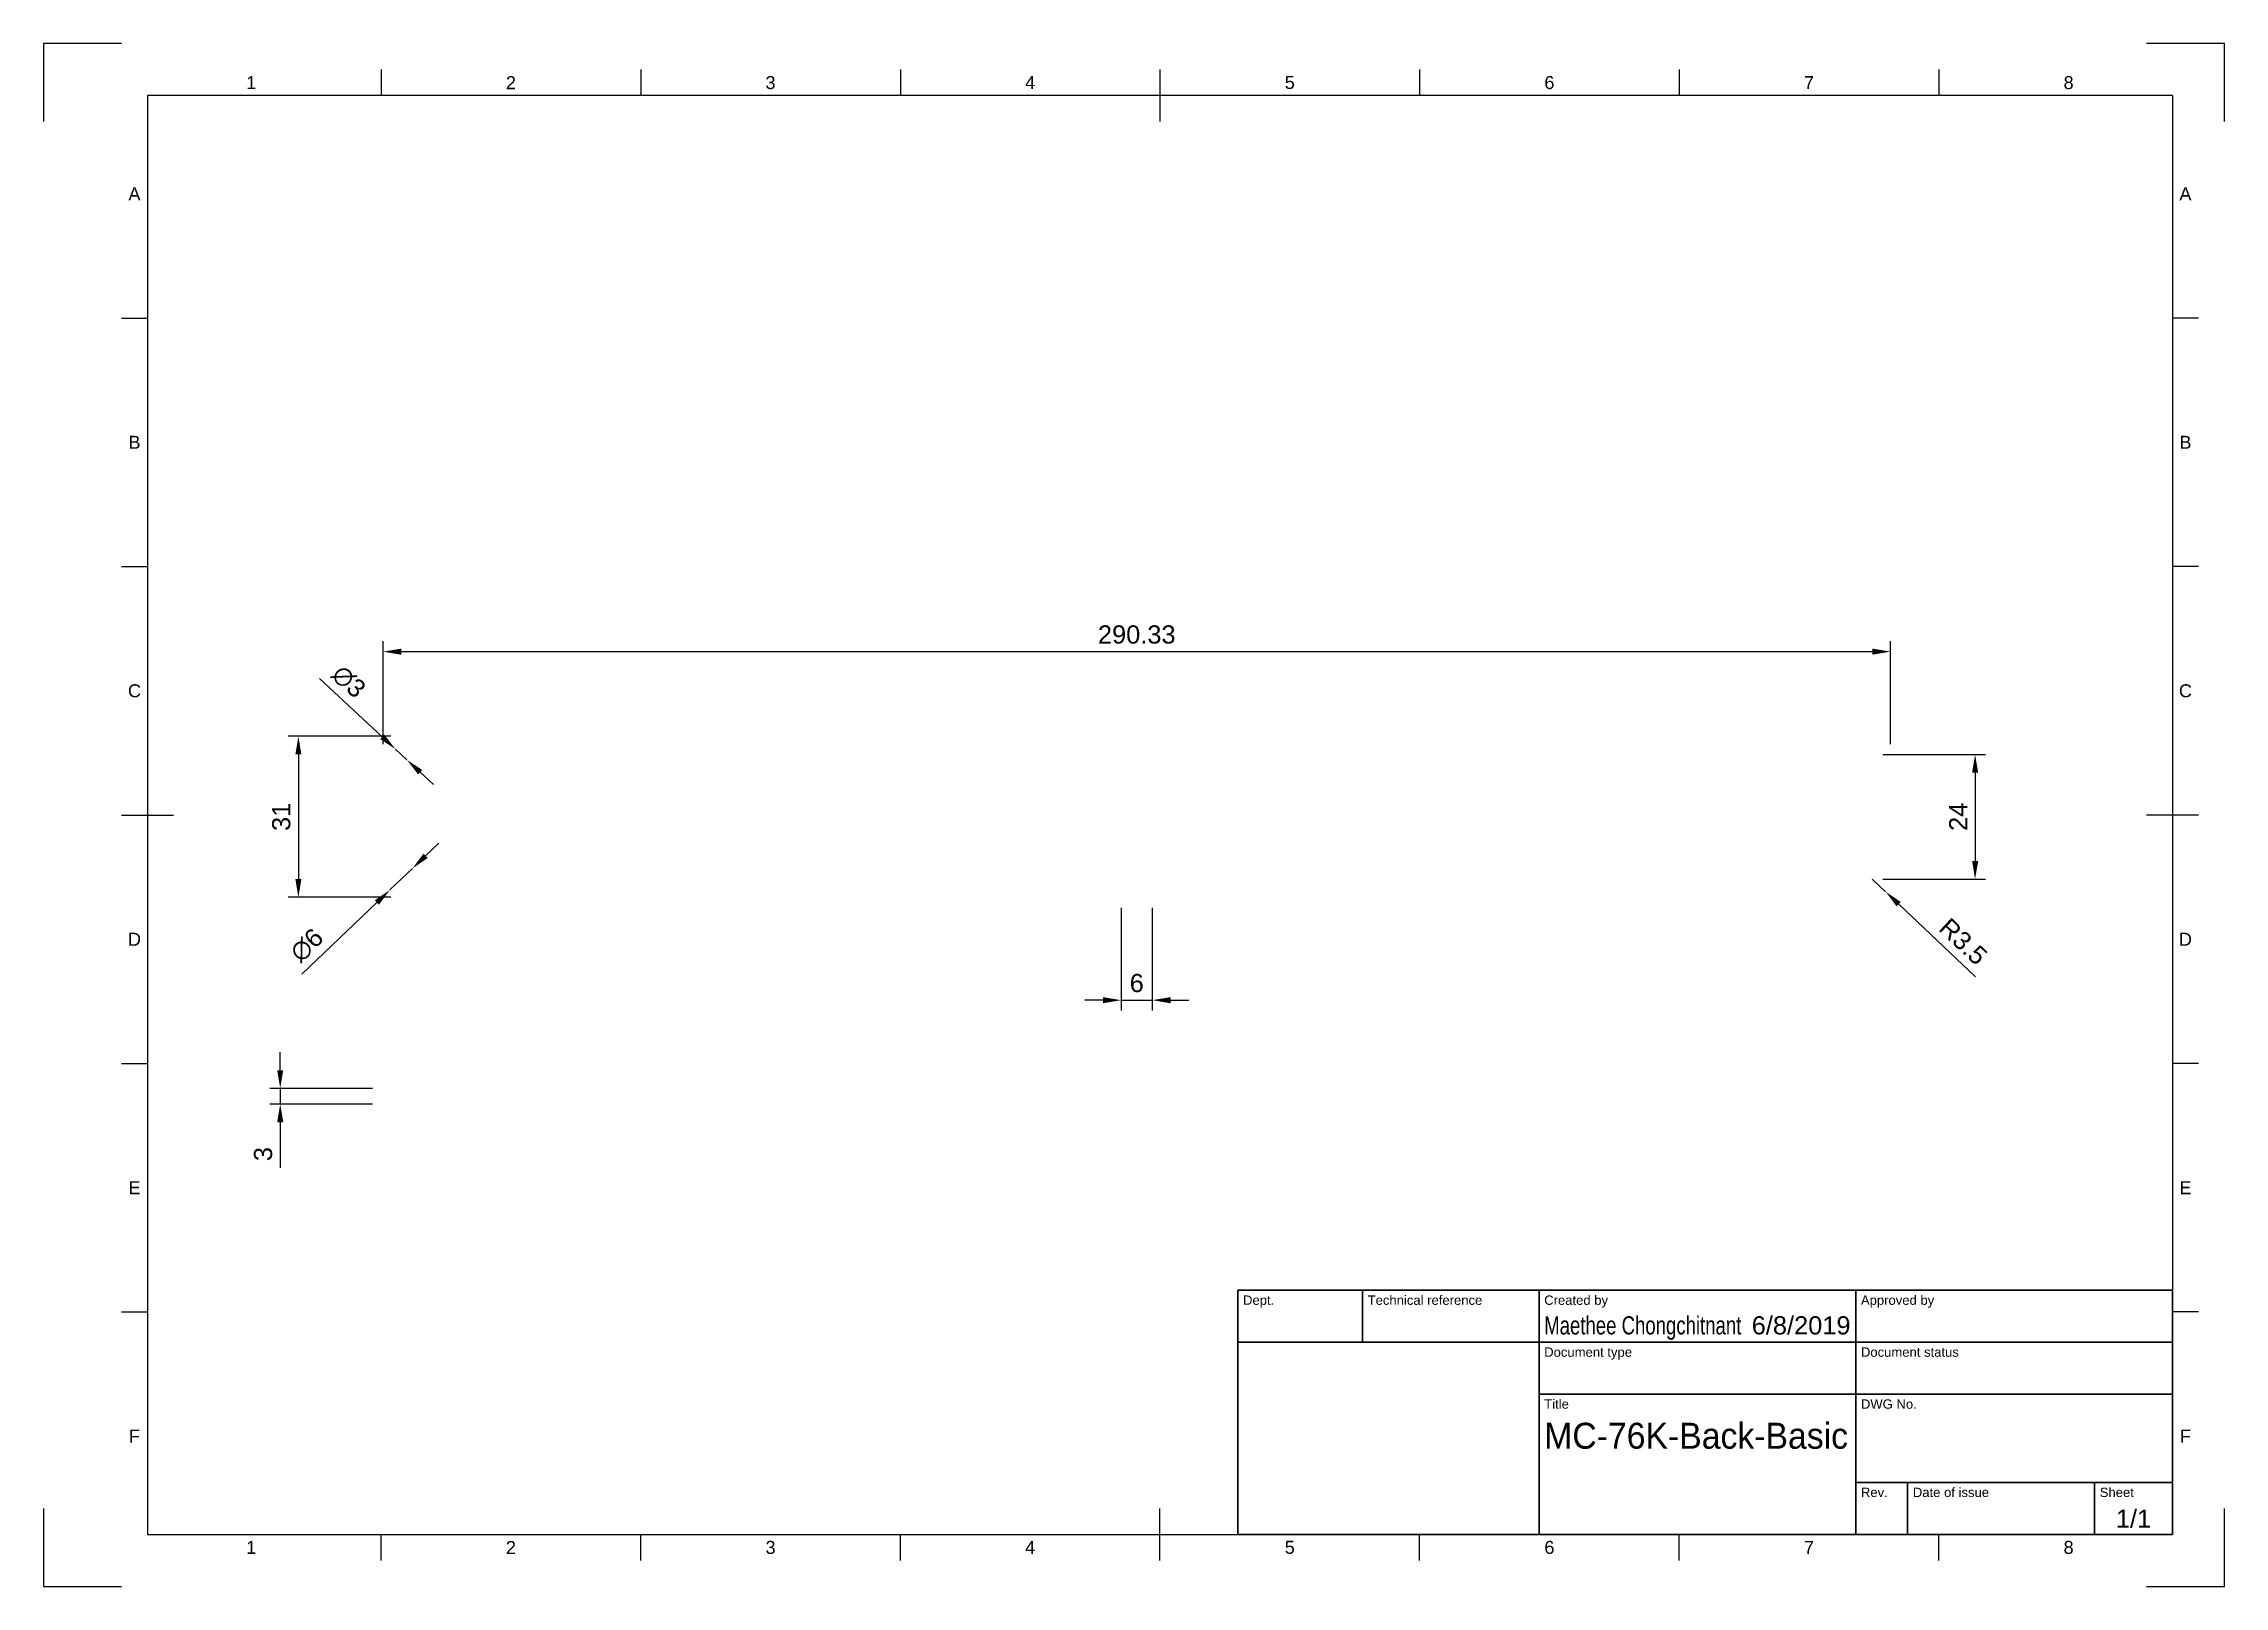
# Paper-space layout 'Sheet1' of a CAD drawing. Header units: millimetres. Extents: x 0 to 420, y 0 to 297.
import ezdxf
from ezdxf.enums import TextEntityAlignment as Align

# ---------------------------------------------------------------- set-up
doc = ezdxf.new("R2010")
doc.units = ezdxf.units.MM
doc.header["$LTSCALE"] = 0.75
for name, color, linetype, lineweight in [('Border', 7, 'Continuous', 25), ('Dimensions', 7, 'Continuous', 25), ('TitleBlock', 7, 'Continuous', 35)]:
    doc.layers.add(name, color=color, linetype=linetype, lineweight=lineweight)
doc.styles.add('FusionTitle', font='')
doc.styles.get("Standard").update_dxf_attribs({"font": 'arial.ttf'})
doc.styles.get('FusionTitle').set_extended_font_data('Arial Unicode MS')
doc.dimstyles.new('ISO-25', dxfattribs={"dimtxt": 3.5, "dimasz": 3.5, "dimexe": 2, "dimexo": 2, "dimgap": 1.5, "dimtad": 1, "dimzin": 12, "dimdsep": 46, "dimtxsty": 'Standard', "dimcen": 0, "dimclrd": 256, "dimclre": 256, "dimclrt": 256, "dimazin": 3, "dimtp": 0.1, "dimtm": 0.1, "dimtfac": 0.714, "dimtmove": 0, "dimatfit": 3, "dimfxl": 1, "dimtzin": 12, "dimarcsym": 0})

# ---------------------------------------------------------------- blocks, each defined once
blk = doc.blocks.new('ISO_A3_SHEET')
at = {"layer": 'Border'}
for p, q in [((15, 297), (0, 297)), ((0, 297), (0, 282)), ((420, 297), (405, 297)), ((420, 282), (420, 297)), ((65, 292), (65, 287)), ((115, 292), (115, 287)), ((165, 292), (165, 287)), ((215, 292), (215, 282)), ((265, 292), (265, 287)), ((315, 292), (315, 287)), ((365, 292), (365, 287)), ((410, 287), (20, 287)), ((20, 287), (20, 10)), ((410, 287), (410, 10)), ((15, 244.16666), (20, 244.16666)), ((415, 244.16666), (410, 244.16666)), ((15, 196.33333), (20, 196.33333)), ((415, 196.33333), (410, 196.33333)), ((15, 148.5), (25, 148.5)), ((415, 148.5), (405, 148.5)), ((15, 100.66667), (20, 100.66667)), ((415, 100.66667), (410, 100.66667)), ((15, 52.83334), (20, 52.83334)), ((415, 52.83334), (410, 52.83334)), ((0, 15), (0, 0)), ((215, 5), (215, 15)), ((420, 0), (420, 15)), ((20, 10), (410, 10)), ((65, 5), (65, 10)), ((115, 5), (115, 10)), ((165, 5), (165, 10)), ((265, 5), (265, 10)), ((315, 5), (315, 10)), ((365, 5), (365, 10)), ((0, 0), (15, 0)), ((405, 0), (420, 0))]:
    blk.add_line(p, q, dxfattribs=at)
at = {"layer": 'Border', "style": 'FusionTitle'}
for s, p in [('1', (40, 289.5)), ('2', (90, 289.5)), ('3', (140, 289.5)), ('4', (190, 289.5)), ('5', (240, 289.5)), ('6', (290, 289.5)), ('7', (340, 289.5)), ('8', (390, 289.5)), ('A', (17.5, 268.08333)), ('A', (412.5, 268.08333)), ('B', (17.5, 220.25)), ('B', (412.5, 220.25)), ('C', (17.5, 172.41667)), ('C', (412.5, 172.41667)), ('D', (17.5, 124.58334)), ('D', (412.5, 124.58334)), ('E', (17.5, 76.75001)), ('E', (412.5, 76.75001)), ('F', (17.5, 28.91668)), ('F', (412.5, 28.91668)), ('1', (40, 7.5)), ('2', (90, 7.5)), ('3', (140, 7.5)), ('4', (190, 7.5)), ('5', (240, 7.5)), ('6', (290, 7.5)), ('7', (340, 7.5)), ('8', (390, 7.5))]:
    blk.add_text(s, height=2.5, dxfattribs=at).set_placement(p, align=Align.MIDDLE)
blk = doc.blocks.new('ISO_TITLEBLOCK')
at = {"layer": 'TitleBlock'}
for p, q in [((0, 47), (-180, 47)), ((-180, 47), (-180, 0)), ((-156, 37), (-156, 47)), ((-122, 0), (-122, 47)), ((-61, 0), (-61, 47)), ((0, 0), (0, 47)), ((-180, 37), (0, 37)), ((-122, 27), (0, 27)), ((-61, 10), (0, 10)), ((-51, 0), (-51, 10)), ((-15, 0), (-15, 10)), ((-180, 0), (0, 0))]:
    blk.add_line(p, q, dxfattribs=at)
at = {"layer": 'TitleBlock', "style": 'FusionTitle'}
for s, p in [('Dept.', (-179, 46)), ('Technical reference', (-155, 46)), ('Created by', (-121, 46)), ('Approved by', (-60, 46)), ('Document type', (-121, 36)), ('Document status', (-60, 36)), ('Title', (-121, 26)), ('DWG No.', (-60, 26)), ('Rev.', (-60, 9)), ('Date of issue', (-50, 9)), ('Sheet', (-14, 9))]:
    blk.add_text(s, height=1.8, dxfattribs=at).set_placement(p, align=Align.TOP_LEFT)
for tag, p, height in [('DEPT', (-179, 38.5), 3.5), ('TECHNICAL_REFERENCE', (-155, 38.5), 3.5), ('CREATED_BY', (-121, 38.5), 3.5), ('APPROVED_BY', (-60, 38.5), 3.5), ('DOCUMENT_TYPE', (-121, 28.5), 3.5), ('DOCUMENT_STATUS', (-60, 28.5), 3.5), ('TITLE_1', (-121, 16.5), 5), ('TITLE_2', (-121, 9), 5), ('TITLE_3', (-121, 1.5), 5), ('DATE_OF_ISSUE', (-50, 1.5), 3.5)]:
    blk.add_attdef(tag, p, '', height=height, dxfattribs=at)
for tag, p in [('CREATED_DATE', (-62, 38.5)), ('APPROVED_DATE', (-1, 38.5))]:
    blk.add_attdef(tag, text='', height=3.5, dxfattribs=at).set_placement(p, align=Align.RIGHT)
for tag, height, p in [('DRAWING_NUMBER', 5, (-30.5, 16.6)), ('REV', 3.5, (-56, 3.1)), ('SHEET', 3.5, (-7.5, 3.1))]:
    blk.add_attdef(tag, text='', height=height, dxfattribs=at).set_placement(p, align=Align.MIDDLE)
blk = doc.blocks.new('*D23')
at = {"layer": 'Defpoints', "color": 0, "transparency": 16777216}
for p in [(355.69, 179.95), (65.37, 160.15), (355.69, 160.15)]:
    blk.add_point(p, dxfattribs=at)
at = {"layer": 'Dimensions', "lineweight": -2, "transparency": 16777216}
for p, q in [((65.37, 162.15), (65.37, 181.95)), ((355.69, 162.15), (355.69, 181.95)), ((68.87, 179.95), (352.19, 179.95))]:
    blk.add_line(p, q, dxfattribs=at)
at = {"layer": 'Dimensions', "transparency": 16777216}
for points in [[(68.87, 180.53), (68.87, 179.36), (65.37, 179.95)], [(352.19, 180.53), (352.19, 179.36), (355.69, 179.95)]]:
    blk.add_solid(points, dxfattribs=at)
at = {"layer": 'Dimensions', "transparency": 16777216, "insert": (210.53, 183.23), "char_height": 3.5, "attachment_point": 5}
blk.add_mtext('290.33', dxfattribs=at)
blk = doc.blocks.new('*D24')
at = {"layer": 'Defpoints', "color": 0, "transparency": 16777216}
for p in [(68.87, 163.65), (49.07, 132.65), (68.87, 132.65)]:
    blk.add_point(p, dxfattribs=at)
at = {"layer": 'Dimensions', "lineweight": -2, "transparency": 16777216}
for p, q in [((66.87, 163.65), (47.07, 163.65)), ((49.07, 160.15), (49.07, 136.15)), ((66.87, 132.65), (47.07, 132.65))]:
    blk.add_line(p, q, dxfattribs=at)
at = {"layer": 'Dimensions', "transparency": 16777216}
for points in [[(48.49, 160.15), (49.65, 160.15), (49.07, 163.65)], [(48.49, 136.15), (49.65, 136.15), (49.07, 132.65)]]:
    blk.add_solid(points, dxfattribs=at)
at = {"layer": 'Dimensions', "transparency": 16777216, "insert": (45.78, 148.15), "char_height": 3.5, "attachment_point": 5, "rotation": 90}
blk.add_mtext('31', dxfattribs=at)
blk = doc.blocks.new('*D25')
at = {"layer": 'Defpoints', "color": 0, "transparency": 16777216}
for p in [(207.53, 132.65), (213.53, 132.65), (213.53, 112.85)]:
    blk.add_point(p, dxfattribs=at)
at = {"layer": 'Dimensions', "lineweight": -2, "transparency": 16777216}
for p, q in [((207.53, 130.65), (207.53, 110.85)), ((213.53, 130.65), (213.53, 110.85)), ((204.03, 112.85), (200.53, 112.85)), ((207.53, 112.85), (213.53, 112.85)), ((217.03, 112.85), (220.53, 112.85))]:
    blk.add_line(p, q, dxfattribs=at)
at = {"layer": 'Dimensions', "transparency": 16777216}
for points in [[(204.03, 113.43), (204.03, 112.26), (207.53, 112.85)], [(217.03, 113.43), (217.03, 112.26), (213.53, 112.85)]]:
    blk.add_solid(points, dxfattribs=at)
at = {"layer": 'Dimensions', "transparency": 16777216, "insert": (210.53, 116.13), "char_height": 3.5, "attachment_point": 5}
blk.add_mtext('6', dxfattribs=at)
blk = doc.blocks.new('*D26')
at = {"layer": 'Defpoints', "color": 0, "transparency": 16777216}
for p in [(352.19, 160.15), (352.19, 136.15), (371.99, 136.15)]:
    blk.add_point(p, dxfattribs=at)
at = {"layer": 'Dimensions', "lineweight": -2, "transparency": 16777216}
for p, q in [((354.19, 160.15), (373.99, 160.15)), ((371.99, 156.65), (371.99, 139.65)), ((354.19, 136.15), (373.99, 136.15))]:
    blk.add_line(p, q, dxfattribs=at)
at = {"layer": 'Dimensions', "transparency": 16777216}
for points in [[(371.41, 156.65), (372.58, 156.65), (371.99, 160.15)], [(371.41, 139.65), (372.58, 139.65), (371.99, 136.15)]]:
    blk.add_solid(points, dxfattribs=at)
at = {"layer": 'Dimensions', "transparency": 16777216, "insert": (368.74, 148.15), "char_height": 3.5, "attachment_point": 5, "rotation": 90}
blk.add_mtext('24', dxfattribs=at)
blk = doc.blocks.new('*D27')
at = {"layer": 'Defpoints', "color": 0, "transparency": 16777216}
for p in [(45.57, 92.86), (65.37, 95.86), (65.37, 92.86)]:
    blk.add_point(p, dxfattribs=at)
at = {"layer": 'Dimensions', "lineweight": -2, "transparency": 16777216}
for p, q in [((45.57, 99.36), (45.57, 102.86)), ((63.37, 95.86), (43.57, 95.86)), ((63.37, 92.86), (43.57, 92.86)), ((45.57, 95.86), (45.57, 92.86)), ((45.57, 89.36), (45.57, 80.57))]:
    blk.add_line(p, q, dxfattribs=at)
at = {"layer": 'Dimensions', "transparency": 16777216}
for points in [[(44.99, 99.36), (46.15, 99.36), (45.57, 95.86)], [(44.99, 89.36), (46.15, 89.36), (45.57, 92.86)]]:
    blk.add_solid(points, dxfattribs=at)
at = {"layer": 'Dimensions', "transparency": 16777216, "insert": (42.28, 83.22), "char_height": 3.5, "attachment_point": 5, "rotation": 90}
blk.add_mtext('3', dxfattribs=at)
blk = doc.blocks.new('*D28')
at = {"layer": 'Defpoints', "color": 0, "transparency": 16777216}
for p in [(67.77, 161.17), (69.97, 159.12)]:
    blk.add_point(p, dxfattribs=at)
at = {"layer": 'Dimensions', "lineweight": -2, "transparency": 16777216}
for p, q in [((53.12, 174.79), (65.21, 163.55)), ((69.97, 159.12), (67.77, 161.17)), ((72.53, 156.74), (75.09, 154.36))]:
    blk.add_line(p, q, dxfattribs=at)
at = {"layer": 'Dimensions', "transparency": 16777216}
for points in [[(65.6, 163.98), (64.81, 163.12), (67.77, 161.17)], [(72.93, 157.17), (72.13, 156.31), (69.97, 159.12)]]:
    blk.add_solid(points, dxfattribs=at)
at = {"layer": 'Dimensions', "transparency": 16777216, "insert": (58.76, 174.17), "char_height": 3.5, "attachment_point": 5, "rotation": 317.0875}
blk.add_mtext('∅3', dxfattribs=at)
blk = doc.blocks.new('*D29')
at = {"layer": 'Defpoints', "color": 0, "transparency": 16777216}
for p in [(71.04, 138.22), (66.7, 134.07)]:
    blk.add_point(p, dxfattribs=at)
at = {"layer": 'Dimensions', "lineweight": -2, "transparency": 16777216}
for p, q in [((73.56, 140.64), (76.09, 143.06)), ((71.04, 138.22), (66.7, 134.07)), ((49.75, 117.85), (64.17, 131.65))]:
    blk.add_line(p, q, dxfattribs=at)
at = {"layer": 'Dimensions', "transparency": 16777216}
for points in [[(73.16, 141.06), (73.97, 140.22), (71.04, 138.22)], [(63.77, 132.07), (64.58, 131.23), (66.7, 134.07)]]:
    blk.add_solid(points, dxfattribs=at)
at = {"layer": 'Dimensions', "transparency": 16777216, "insert": (50.69, 123.44), "char_height": 3.5, "attachment_point": 5, "rotation": 43.7459}
blk.add_mtext('∅6', dxfattribs=at)
blk = doc.blocks.new('*D30')
at = {"layer": 'Defpoints', "color": 0, "transparency": 16777216}
for p in [(352.19, 136.15), (354.74, 133.74)]:
    blk.add_point(p, dxfattribs=at)
at = {"layer": 'Dimensions', "lineweight": -2, "transparency": 16777216}
for p, q in [((352.19, 136.15), (354.74, 133.74)), ((372.07, 117.36), (357.28, 131.34))]:
    blk.add_line(p, q, dxfattribs=at)
at = {"layer": 'Dimensions', "transparency": 16777216}
blk.add_solid([(357.68, 131.76), (356.88, 130.91), (354.74, 133.74)], dxfattribs=at)
at = {"layer": 'Dimensions', "transparency": 16777216, "insert": (369.7, 124.13), "char_height": 3.5, "attachment_point": 5, "rotation": 316.6182}
blk.add_mtext('R3.5', dxfattribs=at)

psp = doc.layouts.new('Sheet1')

# ---------------------------------------------------------------- block references
at = {"layer": 'Border'}
psp.add_blockref('ISO_A3_SHEET', (0, 0), dxfattribs=at)
at = {"layer": 'TitleBlock'}
ref = psp.add_blockref('ISO_TITLEBLOCK', (410, 10), dxfattribs=at)
ref.add_attrib('CREATED_DATE', '6/8/2019', dxfattribs={"height": 3.5, "style": 'FusionTitle'}).set_placement((348, 48.5), align=Align.RIGHT)
ref.add_attrib('SHEET', '1/1', dxfattribs={"height": 3.5, "style": 'FusionTitle'}).set_placement((402.5, 13.1), align=Align.MIDDLE)
ref.add_attrib('TITLE_1', 'MC-76K-Back-Basic', (289, 26.5), dxfattribs={"height": 5, "style": 'FusionTitle', "width": 0.930753})
ref.add_attrib('CREATED_BY', 'Maethee Chongchitnant', (289, 48.5), dxfattribs={"height": 3.5, "style": 'FusionTitle', "width": 0.731509})

# ---------------------------------------------------------------- dimensions: what is measured, and where the dimension line sits
at = {"layer": 'Dimensions'}
for p1, p2, distance, picture, middle in [((65.368393889, 160.146265468), (355.693393889, 160.146265468), 19.798989873, '*D23', (210.530893889, 183.233454523)), ((68.868, 163.646), (68.868, 132.646), -19.799, '*D24', (45.781, 148.146)), ((352.193, 160.146), (352.193, 136.146), 19.799, '*D26', (368.735, 148.146)), ((207.531, 132.646), (213.531, 132.646), -19.799, '*D25', (210.531, 116.134)), ((65.368, 95.864), (65.368, 92.864), -19.799, '*D27', (42.281, 83.218))]:
    dim = psp.add_aligned_dim(p1=p1, p2=p2, distance=distance, dimstyle='ISO-25', override={"dimlfac": -1, "dimclrd": 256, "dimclre": 256}, dxfattribs=at)
    dim.commit()
    dim.dimension.update_dxf_attribs({"geometry": picture, "text_midpoint": middle})
for p1, p2, picture, middle in [((69.967, 159.125), (67.77, 161.168), '*D28', (56.453, 171.688)), ((71.036, 138.221), (66.701, 134.072), '*D29', (53.035, 120.992))]:
    dim = psp.add_diameter_dim_2p(p1=p1, p2=p2, dimstyle='ISO-25', override={"dimlfac": -1}, dxfattribs=at)
    dim.commit()
    dim.dimension.update_dxf_attribs({"geometry": picture, "text_midpoint": middle, "dimtype": 163})
dim = psp.add_radius_dim(center=(352.193, 136.146), mpoint=(354.737, 133.742), dimstyle='ISO-25', override={"dimlfac": -1, "dimse1": 1}, dxfattribs=at)
dim.commit()
dim.dimension.update_dxf_attribs({"geometry": '*D30', "text_midpoint": (367.438, 121.739), "dimtype": 164})

doc.saveas('drawing.dxf')
